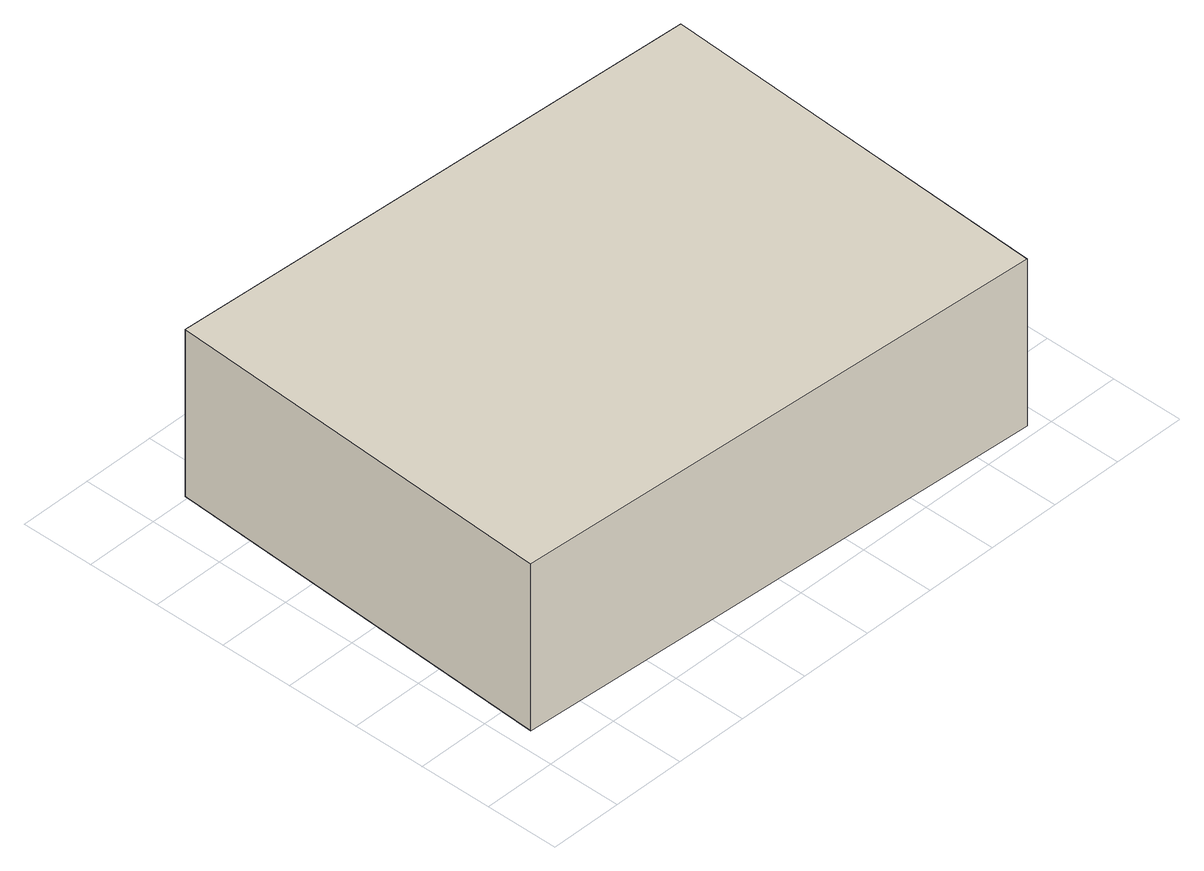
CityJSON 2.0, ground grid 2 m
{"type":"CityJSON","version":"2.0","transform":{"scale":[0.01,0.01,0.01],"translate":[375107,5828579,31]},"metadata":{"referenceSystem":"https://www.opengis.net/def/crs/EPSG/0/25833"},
"CityObjects":{
"building1":{"type":"Building","attributes":{"Gemeindeschluessel":"11000005","BezugspunktDach":"2200","function":"31001_2721","measuredHeight":5.31,"storeysAboveGround":1},"address":[{"country":"Germany","locality":"Berlin","thoroughfareNumber":"16 (1)","thoroughfareName":"Schönwalder Allee"}],"geometry":[{"type":"Solid","lod":"1","boundaries":[[[[0,1,2,3,4]],[[5,6,7,8,9]],[[5,9,4,3]],[[6,5,3,2]],[[7,6,2,1]],[[8,7,1,0]],[[9,8,0,4]]]]}]}
},
"vertices":[
[1553,28,509],[1583,579,509],[1613,1129,509],[112,1208,509],[53,110,509],[112,1208,29],[1613,1129,29],[1583,579,29],[1553,28,29],[53,110,29]
]}
